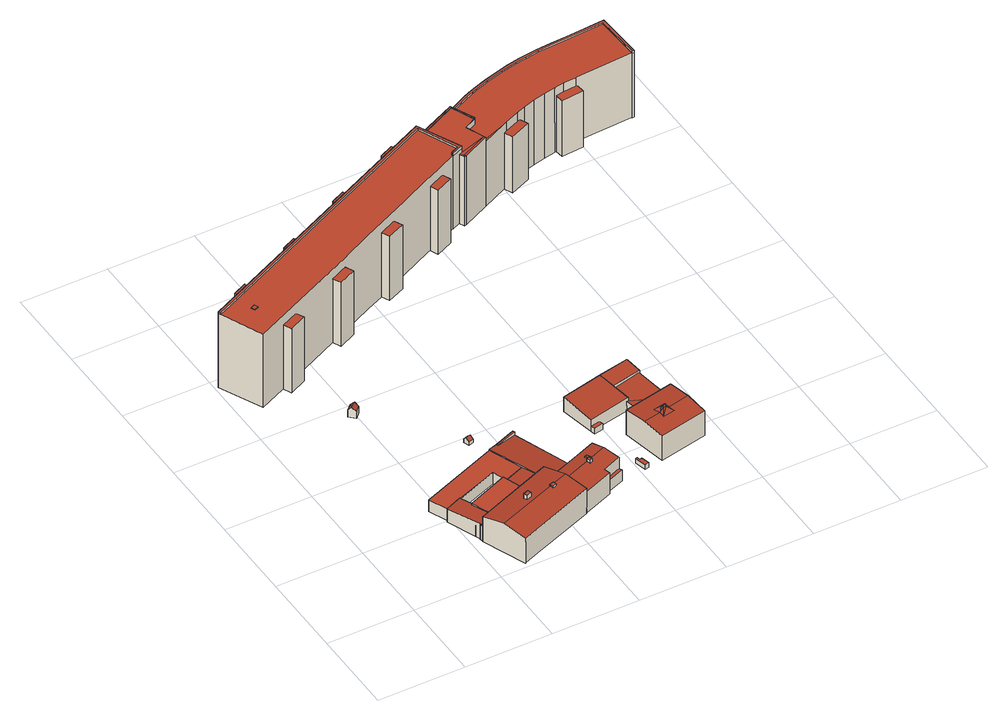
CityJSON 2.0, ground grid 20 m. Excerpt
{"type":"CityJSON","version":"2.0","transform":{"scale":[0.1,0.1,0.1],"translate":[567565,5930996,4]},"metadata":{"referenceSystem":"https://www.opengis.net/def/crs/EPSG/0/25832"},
"CityObjects":{
"building1":{"type":"Building","attributes":{"Grundfläche 2D":"286.829352","Grundhöhe NN":"4.455"},"children":["building1-1","building1-2"],"geometry":[{"type":"MultiSurface","lod":"3","boundaries":[[[0,1,2,3,4,5]],[[0,5,4,3,6,7,8]],[[9,10,11,12,13]],[[14,12,11]],[[15,16,17,18,19,20]],[[21,22,23,24,15,25,26]],[[24,23,27]],[[9,13,28,29]],[[10,9,29,30]],[[16,12,14,17]],[[17,14,11,18]],[[31,19,18,11,10,30]],[[25,20,19,31,32,26]],[[25,15,20]],[[21,26,32,33]],[[22,21,33,34]],[[35,23,22,34,36]],[[35,37,27,23]],[[24,27,37,38]],[[1,0,8,39,40]],[[41,42,2,1,40,43]],[[3,2,42,28,13,6]],[[7,6,13,12,16,15,24,38,39,8]],[[44,45,46,47]],[[44,47,48,36]],[[49,50,35,51]],[[41,52,46,45]],[[53,43,50,49]],[[41,45,44,36,34,33,32,31,30,29,28,42]],[[35,50,43,40,39,38,37]]],"semantics":{"surfaces":[{"type":"RoofSurface"},{"type":"WallSurface"},{"type":"GroundSurface"}],"values":[0,0,0,0,0,0,0,1,1,1,1,1,1,1,1,1,1,1,1,1,1,1,1,1,1,1,1,1,2,2]}}]},
"building1-1":{"type":"BuildingInstallation","parents":["building1"],"geometry":[{"type":"MultiSurface","lod":"3","boundaries":[[[54,55,56,57]],[[57,56,58,59]],[[54,57,59,60]],[[55,54,60,61]],[[56,55,61,58]]],"semantics":{"surfaces":[{"type":"RoofSurface"},{"type":"WallSurface"}],"values":[0,1,1,1,1]}}]},
"building1-2":{"type":"BuildingInstallation","parents":["building1"],"geometry":[{"type":"MultiSurface","lod":"3","boundaries":[[[62,63,64,65,66,67]],[[65,64,68,69]],[[70,67,66,65,69,4]],[[62,67,70,71]],[[68,64,63,62,71,5]]],"semantics":{"surfaces":[{"type":"RoofSurface"},{"type":"WallSurface"}],"values":[0,1,1,1,1]}}]},
"building2":{"type":"Building","attributes":{"Grundfläche 2D":"106.786441","Grundhöhe NN":"4.759"},"geometry":[{"type":"Solid","lod":"3","boundaries":[[[[72,73,74,9,75,76,77]],[[73,72,78]],[[79,80,75,9]],[[80,81,76,75]],[[81,82,77,76]],[[82,83,72,77]],[[83,84,78,72]],[[84,85,73,78]],[[85,86,74,73]],[[86,79,9,74]],[[80,79,86,85,84,83,82,81]]]],"semantics":{"surfaces":[{"type":"RoofSurface"},{"type":"WallSurface"},{"type":"GroundSurface"}],"values":[[0,0,1,1,1,1,1,1,1,1,2]]}}]},
"building3":{"type":"Building","attributes":{"Grundfläche 2D":"3.245484","Grundhöhe NN":"4.985"},"geometry":[{"type":"Solid","lod":"3","boundaries":[[[[87,88,89]],[[90,88,87]],[[91,90,87,92]],[[89,88,93,94]],[[92,87,89,94,95]],[[91,92,95,96]],[[93,88,90,91,96]],[[94,93,96,95]]]],"semantics":{"surfaces":[{"type":"RoofSurface"},{"type":"WallSurface"},{"type":"GroundSurface"}],"values":[[0,0,0,1,1,1,1,2]]}}]},
"building4":{"type":"Building","attributes":{"Grundfläche 2D":"1.724487","Grundhöhe NN":"4.709"},"geometry":[{"type":"Solid","lod":"3","boundaries":[[[[97,98,99,100]],[[101,98,97,102]],[[100,99,103,104]],[[102,97,100,104,105]],[[101,102,105,106]],[[103,99,98,101,106]],[[105,104,103,106]]]],"semantics":{"surfaces":[{"type":"RoofSurface"},{"type":"WallSurface"},{"type":"GroundSurface"}],"values":[[0,0,1,1,1,1,2]]}}]},
"building5":{"type":"Building","attributes":{"Grundfläche 2D":"218.504873","Grundhöhe NN":"4.562"},"children":["building5-1","building5-2","building5-3"],"geometry":[{"type":"Solid","lod":"3","boundaries":[[[[107,108,109,110,111,112,113]],[[108,107,114,115,116,117,118,110,109]],[[119,120,121,122,123,124,125,126]],[[127,128,129,130]],[[131,132,133,134]],[[127,130,135,136]],[[128,127,136,137]],[[131,134,138,139]],[[131,139,140,126,132]],[[132,126,125,133]],[[107,113,124,141,142,114]],[[115,114,142,143]],[[129,116,115,143,135,130]],[[144,118,117,116,129,128,137]],[[111,110,118,144,145]],[[134,133,125,124,113,112,111,145,138]],[[146,141,124,123,122,147]],[[120,119,126,140,148]],[[120,148,147,122,121]],[[144,137,136,135,143,142,141,146,147,148,140,139,138,145]]]],"semantics":{"surfaces":[{"type":"RoofSurface"},{"type":"WallSurface"},{"type":"GroundSurface"}],"values":[[0,0,0,0,0,1,1,1,1,1,1,1,1,1,1,1,1,1,1,2]]}}]},
"building5-1":{"type":"BuildingInstallation","parents":["building5"],"geometry":[{"type":"MultiSurface","lod":"3","boundaries":[[[149,150,151,152]],[[152,151,153,154]],[[149,152,154,155]],[[150,149,155,156]],[[151,150,156,153]]],"semantics":{"surfaces":[{"type":"RoofSurface"},{"type":"WallSurface"}],"values":[0,1,1,1,1]}}]},
"building5-2":{"type":"BuildingInstallation","parents":["building5"],"geometry":[{"type":"MultiSurface","lod":"3","boundaries":[[[157,158,159,160,161,162]],[[163,108,164,160,159,158]],[[164,165,161,160]],[[157,162,161,165,109,166]],[[166,163,158,157]]],"semantics":{"surfaces":[{"type":"RoofSurface"},{"type":"WallSurface"}],"values":[0,1,1,1,1]}}]},
"building5-3":{"type":"BuildingInstallation","parents":["building5"],"geometry":[{"type":"MultiSurface","lod":"3","boundaries":[[[167,168,121,169]],[[169,119,167]],[[168,167,119,120]],[[168,120,121]]],"semantics":{"surfaces":[{"type":"RoofSurface"},{"type":"WallSurface"}],"values":[0,1,1,1]}}]},
"building6":{"type":"Building","attributes":{"Grundfläche 2D":"2.069412","Grundhöhe NN":"4.668"},"geometry":[{"type":"Solid","lod":"3","boundaries":[[[[170,171,172,173,174,175]],[[176,177,175,174]],[[177,178,170,175]],[[178,179,171,170]],[[179,180,172,171]],[[180,181,173,172]],[[181,176,174,173]],[[181,180,179,178,177,176]]]],"semantics":{"surfaces":[{"type":"RoofSurface"},{"type":"WallSurface"},{"type":"GroundSurface"}],"values":[[0,1,1,1,1,1,1,2]]}}]},
"building7":{"type":"Building","attributes":{"Grundfläche 2D":"302.305749","Grundhöhe NN":"4.648"},"children":["building7-1","building7-2"],"geometry":[{"type":"Solid","lod":"3","boundaries":[[[[182,183,184,185,186,187]],[[188,185,184,183,182,189,190]],[[191,192,193,194]],[[195,192,191,196]],[[197,198,199,200]],[[201,202,203,204,205,206]],[[207,208,209,205]],[[186,185,188,210,211]],[[187,186,211,212]],[[189,182,187,212,213]],[[214,210,188,190,189,213,215,191,194]],[[194,193,216,214]],[[196,191,215,217]],[[197,200,218,219]],[[198,197,219,220]],[[199,198,220,221]],[[222,202,201,206,195,196,217]],[[204,203,202,222,223]],[[205,204,223,224]],[[207,205,224,225]],[[207,225,218,200,208]],[[221,216,193,192,209,208,200,199]],[[192,195,206,205,209]],[[224,223,222,217,215,213,212,211,210,214,216,221,220,219,218,225]]]],"semantics":{"surfaces":[{"type":"RoofSurface"},{"type":"WallSurface"},{"type":"GroundSurface"}],"values":[[0,0,0,0,0,0,0,1,1,1,1,1,1,1,1,1,1,1,1,1,1,1,1,2]]}}]},
"building7-1":{"type":"BuildingInstallation","parents":["building7"],"geometry":[{"type":"MultiSurface","lod":"3","boundaries":[[[226,227,228]],[[184,228,229]],[[228,227,229]],[[227,226,183]],[[230,231,232,233]],[[227,183,234]],[[235,234,183,231,230]],[[236,237,233]],[[237,230,233]],[[237,236,238,239]],[[240,237,239,184]],[[229,241,240,184]],[[236,242,238]],[[236,233,243,242]],[[232,243,233]]],"semantics":{"surfaces":[{"type":"RoofSurface"},{"type":"WallSurface"}],"values":[0,0,0,0,0,0,0,0,0,0,0,0,1,1,1]}}]},
"building7-2":{"type":"BuildingInstallation","parents":["building7"],"geometry":[{"type":"MultiSurface","lod":"3","boundaries":[[[244,230,237,245]],[[227,246,244,245,247,229]],[[241,229,247,245,237,240]],[[230,244,246,227,234,235]]],"semantics":{"surfaces":[{"type":"RoofSurface"},{"type":"WallSurface"}],"values":[0,0,1,1]}}]},
"building8":{"type":"Building","attributes":{"Grundfläche 2D":"1377.132295","Grundhöhe NN":"4.238"},"children":["building8-1","building8-2"],"geometry":[{"type":"Solid","lod":"3","boundaries":[[[[248,249,250,251,252,253,254,255,256,257,258,259,260,261,262]],[[263,264,265,266,267,268,269,270,271,272,273,274,275,276,277,278,279,280,281,282,283,284,285,286,287,288]],[[289,290,291,292,293,294,295,296,297,298,299,300,301,302,303,304,305,306]],[[307,308,309]],[[310,311,312,307,313,314,315,316]],[[308,307,312,311]],[[313,317,318,314]],[[319,318,317]],[[319,320,318]],[[321,316,315]],[[322,323,324]],[[325,326,323,322,327,328,329,330,331,332,333,334,335,336,337,338,339,340,341,342,343,344,345,346,347,348,349,350,351,352,353,354,355,356,357,358,359]],[[360,361,362,363,364]],[[365,366,367,368]],[[369,370,371,372]],[[373,374,375,376]],[[377,378,379,380,381]],[[382,383,384,385,386,387]],[[388,389,390,391]],[[392,393,394,395]],[[396,397,398,399]],[[400,314,318,401]],[[402,403,404,405,406]],[[407,408,409,410]],[[411,412,413,414]],[[415,416,417,418]],[[419,420,421,422]],[[423,424,425,426]],[[427,428,429,430,431,432]],[[433,434,435,436]],[[437,438,439,440]],[[441,442,443,444]],[[445,293,251,250]],[[252,251,293,292,291,290,289,306,305,304,303,258,257,256,255,254,253]],[[258,303,302,259]],[[260,259,302,301]],[[301,300,446,262,261,260]],[[446,447,248,262]],[[447,448,249,248]],[[448,445,250,249]],[[355,354,353,352,351,276,275,274,357,356]],[[349,348,278,277,276,351,350]],[[346,279,278,348,347]],[[344,280,279,346,345]],[[343,342,281,280,344]],[[282,281,342,341]],[[341,340,339,284,283,282]],[[337,449,286,285,284,339,338]],[[449,450,287,286]],[[450,451,288,287]],[[288,451,452,453,454,265,264,263]],[[454,455,266,265]],[[267,266,455,456]],[[456,457,268,267]],[[457,458,269,268]],[[270,269,458,459]],[[459,460,271,270]],[[460,461,272,271]],[[461,462,273,272]],[[463,362,361,360,417,416,464]],[[363,362,463,465]],[[444,443,364,363,465,466]],[[368,367,467,468]],[[365,368,468,469]],[[366,365,469,470]],[[369,372,471,472]],[[370,369,472,473]],[[371,370,473,474]],[[440,439,396,399,373,376,475,476,418,417,360,364,443,442,477,478,414,413,379,378,435,434,479,480,410,409,402,406,425,424,481,482,445,448,483,484]],[[294,293,445,482,485]],[[394,393,486,487,419,422,488,489,467,367,366,470,490,491,492,390,389,493,494,300,299,298,297,296,295,294,485,495]],[[446,300,494,496]],[[313,447,446,496,497,317]],[[309,498,483,448,447,313,307]],[[375,374,499,500]],[[376,375,500,475]],[[319,317,497,501]],[[320,319,501,502]],[[320,502,401,318]],[[314,323,326,315]],[[315,326,325,321]],[[321,325,359,316]],[[316,359,358,310]],[[274,273,308,311,310,358,357]],[[308,273,462,503,498,309]],[[504,381,380,379,413,412,505]],[[377,381,504,506]],[[436,435,378,377,506]],[[386,385,507,508]],[[387,386,508,509]],[[382,387,509,510]],[[391,390,492,511]],[[388,391,511,512]],[[389,388,512,493]],[[395,394,495,513]],[[392,395,513,514]],[[393,392,514,486]],[[515,397,396,439,438,516]],[[398,397,515,517]],[[374,373,399,398,517,499]],[[401,502,518,324,400]],[[400,324,323,314]],[[519,404,403,402,409,408,520]],[[405,404,519,521]],[[426,425,406,405,521,522]],[[407,410,480,523]],[[408,407,523,520]],[[411,414,478,524]],[[412,411,524,505]],[[415,418,476,525]],[[416,415,525,464]],[[384,327,322,324,518,507,385]],[[327,384,383,328]],[[526,330,329,328,383,382,510]],[[331,330,526,527]],[[332,331,527,528]],[[333,332,528,529]],[[428,334,333,529,530,429]],[[334,428,427,335]],[[531,337,336,335,427,432,532]],[[449,337,531,533]],[[450,449,533,534]],[[371,474,535,451,450,534,471,372]],[[536,537,454,453,452,451,535,538]],[[455,454,537,539]],[[456,455,539,540]],[[457,456,540,541]],[[458,457,541,542]],[[459,458,542,543]],[[460,459,543,544]],[[461,460,544,545]],[[462,461,545,503]],[[420,419,487,546]],[[421,420,546,547]],[[422,421,547,488]],[[423,426,522,548]],[[424,423,548,481]],[[430,429,530,549]],[[431,430,549,550]],[[432,431,550,532]],[[433,436,506,551]],[[434,433,551,479]],[[437,440,484,552]],[[438,437,552,516]],[[441,444,466,553]],[[442,441,553,477]],[[485,482,481,548,522,521,519,520,523,480,479,551,506,504,505,524,478,477,553,466,465,463,464,525,476,475,500,499,517,515,516,552,484,483,498,503,545,544,543,542,541,540,539,537,536,538,535,474,473,472,471,534,533,531,532,550,549,530,529,528,527,526,510,509,508,507,518,502,501,497,496,494,493,512,511,492,491,490,470,469,468,467,489,488,547,546,487,486,514,513,495]]]],"semantics":{"surfaces":[{"type":"RoofSurface"},{"type":"WallSurface"},{"type":"GroundSurface"}],"values":[[0,0,0,0,0,0,0,0,0,0,0,0,0,0,0,0,0,0,0,0,0,0,0,0,0,0,0,0,0,0,0,0,1,1,1,1,1,1,1,1,1,1,1,1,1,1,1,1,1,1,1,1,1,1,1,1,1,1,1,1,1,1,1,1,1,1,1,1,1,1,1,1,1,1,1,1,1,1,1,1,1,1,1,1,1,1,1,1,1,1,1,1,1,1,1,1,1,1,1,1,1,1,1,1,1,1,1,1,1,1,1,1,1,1,1,1,1,1,1,1,1,1,1,1,1,1,1,1,1,1,1,1,1,1,1,1,1,1,1,1,1,1,1,1,1,1,2]]}}]},
"building8-1":{"type":"BuildingInstallation","parents":["building8"],"geometry":[{"type":"MultiSurface","lod":"3","boundaries":[[[554,555,312,556,557,308]],[[307,555,554,309]],[[307,312,555]],[[556,312,316]],[[316,310,557,556]],[[311,308,557]],[[311,557,310]],[[554,308,309]]],"semantics":{"surfaces":[{"type":"RoofSurface"},{"type":"WallSurface"}],"values":[0,1,1,1,1,1,1,1]}}]},
"building8-2":{"type":"BuildingInstallation","parents":["building8"],"geometry":[{"type":"MultiSurface","lod":"3","boundaries":[[[558,559,560,561]],[[561,560,562,563]],[[558,561,563,564]],[[564,565,559,558]],[[565,562,560,559]]],"semantics":{"surfaces":[{"type":"RoofSurface"},{"type":"WallSurface"}],"values":[0,1,1,1,1]}}]}
},
"vertices":[
[242,58,80],[261,8,70],[442,78,70],[423,127,80],[388,114,80],[379,110,80],[403,178,70],[223,108,70],[222,108,70],[383,230,38],[334,211,38],[347,178,41],[353,158,42],[403,178,42],[346,177,41],[260,123,44],[353,158,44],[346,177,44],[347,178,44],[332,217,44],[238,180,44],[229,211,39],[191,195,39],[222,116,44],[223,108,44],[238,180,40],[241,181,40],[220,116,44],[403,178,5],[383,230,5],[334,211,5],[332,217,5],[241,181,5],[229,211,5],[191,195,5],[222,116,5],[217,128,5],[220,116,5],[223,108,5],[222,108,5],[261,8,5],[298,23,5],[442,78,5],[263,9,5],[253,141,5],[260,123,5],[260,123,35],[253,141,35],[217,128,35],[224,109,35],[224,109,5],[222,116,35],[298,23,35],[263,9,35],
[330,104,89],[327,112,89],[316,108,89],[319,100,89],[316,108,76],[319,100,78],[330,104,78],[327,112,76],
[378,112,83],[379,110,83],[381,104,83],[390,107,83],[388,114,83],[387,115,83],[381,104,78],[390,107,78],[387,115,79],[378,112,79],
[229,211,38],[325,246,38],[338,212,38],[353,307,38],[174,238,38],[191,195,38],[230,209,38],[383,230,8],[353,307,8],[174,238,8],[191,195,8],[229,211,8],[230,209,8],[325,246,8],[338,212,8],
[185,558,37],[192,577,27],[179,565,27],[198,570,37],[204,563,27],[192,551,27],[192,577,10],[179,565,10],[192,551,10],[204,563,10],
[353,382,22],[342,378,22],[345,371,16],[356,374,16],[340,384,16],[351,388,16],[345,371,7],[356,374,7],[351,388,7],[340,384,7],
[423,127,68],[486,151,68],[492,153,68],[536,170,68],[525,198,63],[481,181,63],[412,154,64],[442,78,60],[511,105,60],[507,117,62],[549,134,62],[550,134,62],[425,329,30],[423,334,30],[374,315,38],[353,307,41],[383,230,41],[412,154,41],[481,181,30],[478,187,30],[552,126,34],[549,134,34],[507,117,34],[509,110,34],[491,192,35],[478,187,35],[481,181,36],[493,186,36],[509,110,6],[552,126,6],[549,134,6],[493,186,6],[491,192,6],[478,187,6],[412,154,6],[442,78,6],[511,105,6],[550,134,6],[525,198,6],[383,230,6],[353,307,6],[423,334,6],
[499,158,69],[495,167,68],[489,165,68],[493,156,69],[489,165,66],[493,156,68],[499,158,68],[495,167,66],
[492,154,74],[485,151,74],[486,151,74],[489,143,74],[495,146,74],[492,153,74],[485,151,68],[489,143,67],[495,146,67],[492,154,68],
[425,329,38],[423,334,38],[376,310,38],
[618,134,19],[613,153,19],[608,152,19],[606,160,19],[602,159,19],[609,132,19],[602,159,7],[609,132,7],[618,134,7],[613,153,7],[608,152,7],[606,160,7],
[755,214,75],[705,203,75],[681,198,75],[641,190,75],[652,139,70],[763,162,70],[630,243,70],[746,267,70],[745,267,70],[745,267,35],[671,306,30],[667,305,30],[678,253,29],[662,351,30],[730,365,35],[577,276,21],[598,281,21],[596,290,21],[575,286,21],[730,365,39],[732,365,39],[725,400,43],[724,402,44],[654,387,44],[662,351,39],[559,367,43],[575,286,37],[671,306,38],[630,243,6],[652,139,6],[763,162,6],[746,267,6],[678,253,6],[745,267,6],[667,305,6],[730,365,6],[575,286,6],[577,276,6],[598,281,6],[596,290,6],[732,365,6],[724,402,6],[654,387,6],[559,367,6],
[709,191,74],[696,199,84],[682,185,74],[690,198,84],[695,205,84],[705,204,75],[704,217,74],[704,218,74],[696,201,84],[696,202,84],[676,213,74],[689,204,84],[677,211,74],[681,199,75],[690,201,84],[690,200,84],[676,213,73],[704,218,73],
[696,202,86],[690,201,86],[696,201,85],[690,200,85],
[678,970,199],[632,1068,199],[8,779,199],[11,774,199],[67,800,199],[147,837,199],[231,875,199],[346,930,199],[448,976,199],[550,1023,199],[630,1060,199],[671,972,199],[651,963,199],[653,960,199],[653,959,199],[1048,1176,176],[1003,1173,176],[966,1171,176],[927,1166,176],[896,1160,176],[865,1152,176],[831,1142,176],[801,1132,176],[786,1126,176],[773,1121,176],[727,1098,176],[729,1094,176],[778,1117,176],[794,1123,176],[832,1136,176],[836,1138,176],[875,1149,176],[912,1157,176],[937,1161,176],[969,1166,176],[1000,1168,176],[1122,1175,176],[1129,1073,176],[1129,1071,176],[1134,1071,176],[1128,1181,176],[231,875,195],[139,833,195],[67,800,195],[40,787,195],[11,774,195],[54,681,193],[311,800,193],[385,835,193],[500,888,193],[575,924,193],[580,926,193],[653,960,193],[651,963,193],[671,972,193],[630,1060,195],[550,1023,195],[448,976,195],[346,930,195],[640,1053,185],[727,1098,186],[638,1057,185],[752,1045,184],[729,1094,186],[727,1093,186],[678,970,182],[741,991,182],[723,1029,184],[749,1044,184],[671,967,182],[679,962,182],[677,955,182],[681,957,182],[750,1042,184],[801,1013,170],[741,991,170],[743,986,170],[750,1042,171],[723,1029,172],[808,1016,170],[841,1030,170],[848,1033,170],[862,1038,170],[888,1046,170],[917,1053,170],[944,1058,170],[967,1062,170],[995,1064,170],[999,1065,170],[1129,1073,170],[1126,1126,172],[1122,1175,173],[1000,1168,173],[969,1166,173],[937,1161,173],[929,1160,173],[912,1157,173],[897,1154,173],[875,1149,173],[867,1146,173],[836,1138,173],[832,1136,173],[804,1127,173],[794,1123,173],[787,1120,173],[782,1118,173],[778,1117,173],[771,1113,173],[745,1101,173],[729,1094,173],[752,1045,172],[749,1044,172],[413,967,192],[409,974,192],[409,976,192],[377,961,192],[381,952,192],[474,853,169],[465,872,169],[426,853,169],[434,835,169],[1141,1123,34],[1139,1159,34],[1129,1159,34],[1131,1122,34],[536,1024,168],[532,1032,168],[498,1016,168],[502,1008,168],[223,889,191],[227,881,191],[258,895,191],[255,902,191],[254,904,191],[848,1033,148],[841,1030,148],[808,1016,148],[801,1013,148],[810,994,148],[857,1014,148],[627,925,169],[619,944,169],[580,926,169],[588,907,169],[165,710,169],[156,728,169],[116,710,169],[125,692,169],[568,1038,191],[563,1048,191],[531,1033,191],[536,1024,191],[743,986,181],[681,957,181],[104,824,192],[100,832,192],[100,833,192],[68,818,192],[73,809,192],[134,847,169],[100,832,169],[104,824,169],[138,839,169],[290,918,169],[255,902,169],[258,895,169],[293,911,169],[443,990,168],[409,974,168],[413,967,168],[447,982,168],[272,782,169],[281,764,169],[320,782,169],[311,800,169],[36,801,169],[39,793,169],[73,809,169],[69,817,169],[995,1064,148],[967,1062,148],[948,1059,148],[950,1039,148],[1001,1044,148],[999,1065,148],[190,873,169],[194,865,169],[227,881,169],[223,889,169],[598,1062,168],[564,1047,168],[568,1038,168],[602,1054,168],[344,944,168],[348,936,168],[381,952,168],[378,959,168],[8,779,195],[653,959,193],[678,970,193],[632,1068,195],[1129,1071,170],[1134,1071,170],[1128,1181,173],[1048,1176,173],[1003,1173,173],[966,1171,173],[927,1166,173],[896,1160,173],[865,1152,173],[831,1142,173],[801,1132,173],[786,1126,173],[773,1121,173],[727,1098,173],[409,976,2],[409,974,2],[377,961,2],[378,959,2],[426,853,2],[434,835,2],[474,853,2],[465,872,2],[1131,1122,2],[1141,1123,2],[1139,1159,2],[1129,1159,2],[502,1008,2],[447,982,2],[348,936,2],[293,911,2],[194,865,2],[138,839,2],[39,793,2],[8,779,2],[632,1068,2],[602,1054,2],[54,681,2],[156,728,2],[272,782,2],[311,800,2],[385,835,2],[500,888,2],[575,924,2],[580,926,2],[619,944,2],[653,960,2],[116,710,2],[653,959,2],[671,967,2],[638,1057,2],[532,1032,2],[498,1016,2],[677,955,2],[681,957,2],[727,1098,2],[254,904,2],[255,902,2],[223,889,2],[801,1013,2],[810,994,2],[857,1014,2],[848,1033,2],[588,907,2],[627,925,2],[125,692,2],[165,710,2],[563,1048,2],[564,1047,2],[531,1033,2],[743,986,2],[100,833,2],[100,832,2],[68,818,2],[69,817,2],[134,847,2],[290,918,2],[443,990,2],[862,1038,2],[888,1046,2],[917,1053,2],[944,1058,2],[948,1059,2],[1129,1073,2],[999,1065,2],[1129,1071,2],[1134,1071,2],[1128,1181,2],[1003,1173,2],[966,1171,2],[1048,1176,2],[927,1166,2],[896,1160,2],[865,1152,2],[831,1142,2],[801,1132,2],[786,1126,2],[773,1121,2],[281,764,2],[320,782,2],[36,801,2],[950,1039,2],[1001,1044,2],[190,873,2],[598,1062,2],[344,944,2],
[638,1057,186],[640,1053,186],[749,1044,186],[752,1045,186],
[86,756,196],[82,765,196],[72,760,196],[77,752,196],[72,760,194],[77,752,194],[86,756,194],[82,765,194]
]}
